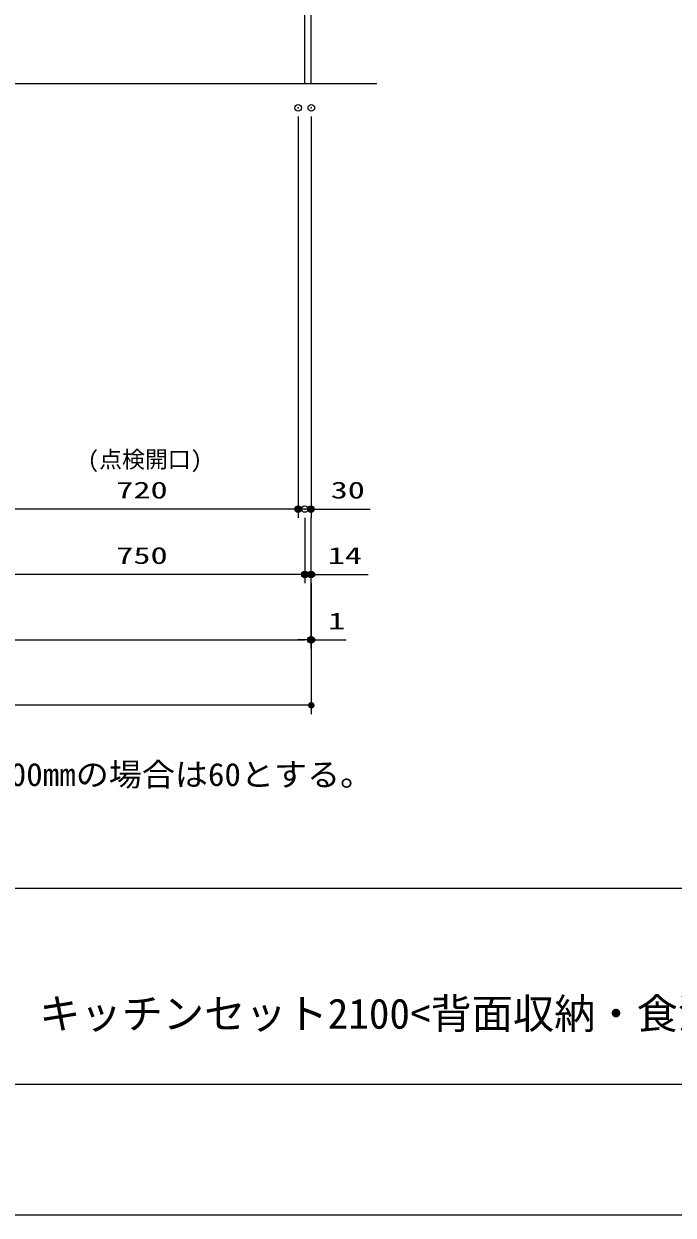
# Model space of a CAD drawing. Units: millimetres, scale not verified. Extents: x -9797 to 9797, y -4555 to 4555.
# Drawn here: x -6283 to -4794, y -4455 to -1724 of the extents above; entities that cross this region are included whole.
import ezdxf
from ezdxf.enums import TextEntityAlignment as Align

# ---------------------------------------------------------------- set-up
doc = ezdxf.new("R2010")
doc.units = ezdxf.units.MM
doc.header["$LTSCALE"] = 30
doc.header["$PDMODE"] = 32
doc.header["$PDSIZE"] = 15
for name, color, linetype, lineweight in [('0-0_0', 7, 'Continuous', 25), ('0-2_寸法ﾚｲﾔｰ', 30, 'Continuous', 13), ('0-3_DEFPOINTS', 7, 'Continuous', 25), ('0-5_図面枠', 3, 'Continuous', 15), ('0-7_KABE', 4, 'Continuous', 25)]:
    doc.layers.add(name, color=color, linetype=linetype, lineweight=lineweight)
doc.styles.add('ＭＳ ゴシック', font='')
doc.styles.get('ＭＳ ゴシック').set_extended_font_data('MS Gothic')

# ---------------------------------------------------------------- blocks, each defined once
blk = doc.blocks.new('_DOT')
at = {"layer": '0-0_0', "color": 30}
blk.add_line((-15, 0), (-30, 0), dxfattribs=at)
for points in [[(0, 0), (-15, 0), (-14.88, 1.88)], [(0, 0), (-14.88, -1.88), (-15, 0)], [(0, 0), (-14.88, 1.88), (-14.53, 3.73)], [(0, 0), (-14.53, -3.73), (-14.88, -1.88)], [(0, 0), (-14.53, 3.73), (-13.95, 5.52)], [(0, 0), (-13.95, -5.52), (-14.53, -3.73)], [(0, 0), (-13.95, 5.52), (-13.14, 7.23)], [(0, 0), (-13.14, -7.23), (-13.95, -5.52)], [(0, 0), (-13.14, 7.23), (-12.14, 8.82)], [(0, 0), (-12.14, -8.82), (-13.14, -7.23)], [(0, 0), (-12.14, 8.82), (-10.93, 10.27)], [(0, 0), (-10.93, -10.27), (-12.14, -8.82)], [(0, 0), (-10.93, 10.27), (-9.56, 11.56)], [(0, 0), (-9.56, -11.56), (-10.93, -10.27)], [(0, 0), (-9.56, 11.56), (-8.04, 12.66)], [(0, 0), (-8.04, -12.66), (-9.56, -11.56)], [(0, 0), (-8.04, 12.66), (-6.39, 13.57)], [(0, 0), (-6.39, -13.57), (-8.04, -12.66)], [(0, 0), (-6.39, 13.57), (-4.64, 14.27)], [(0, 0), (-4.64, -14.27), (-6.39, -13.57)], [(0, 0), (-4.64, 14.27), (-2.81, 14.73)], [(0, 0), (-2.81, -14.73), (-4.64, -14.27)], [(0, 0), (-2.81, 14.73), (-0.94, 14.97)], [(0, 0), (-0.94, -14.97), (-2.81, -14.73)], [(0, 0), (-0.94, 14.97), (0.94, 14.97)], [(0, 0), (0.94, -14.97), (-0.94, -14.97)], [(0, 0), (0.94, 14.97), (2.81, 14.73)], [(0, 0), (2.81, 14.73), (4.64, 14.27)], [(0, 0), (4.64, 14.27), (6.39, 13.57)], [(0, 0), (6.39, 13.57), (8.04, 12.66)], [(0, 0), (8.04, 12.66), (9.56, 11.56)], [(0, 0), (9.56, 11.56), (10.93, 10.27)], [(0, 0), (10.93, 10.27), (12.14, 8.82)], [(0, 0), (12.14, 8.82), (13.14, 7.23)], [(0, 0), (13.14, 7.23), (13.95, 5.52)], [(0, 0), (13.95, 5.52), (14.53, 3.73)], [(0, 0), (14.53, 3.73), (14.88, 1.88)], [(0, 0), (14.88, 1.88), (15, 0)], [(0, 0), (2.81, -14.73), (0.94, -14.97)], [(0, 0), (4.64, -14.27), (2.81, -14.73)], [(0, 0), (6.39, -13.57), (4.64, -14.27)], [(0, 0), (8.04, -12.66), (6.39, -13.57)], [(0, 0), (9.56, -11.56), (8.04, -12.66)], [(0, 0), (10.93, -10.27), (9.56, -11.56)], [(0, 0), (12.14, -8.82), (10.93, -10.27)], [(0, 0), (13.14, -7.23), (12.14, -8.82)], [(0, 0), (13.95, -5.52), (13.14, -7.23)], [(0, 0), (14.53, -3.73), (13.95, -5.52)], [(0, 0), (14.88, -1.88), (14.53, -3.73)], [(0, 0), (15, 0), (14.88, -1.88)]]:
    blk.add_solid(points, dxfattribs=at)

msp = doc.modelspace()

# ---------------------------------------------------------------- linework, layer by layer
at = {"layer": '0-0_0'}
msp.add_lwpolyline([(-5638.56, -1023.93), (-5624.56, -1023.93), (-5624.56, -1860.93), (-5638.56, -1860.93)], close=True, dxfattribs=at)
at = {"layer": '0-2_寸法ﾚｲﾔｰ'}
for p, q in [((-5653.56, -1935.93), (-5653.56, -2855.93)), ((-5653.56, -1935.93), (-5653.56, -2855.93)), ((-5623.56, -1935.93), (-5623.56, -2855.93)), ((-5668.56, -2835.93), (-6358.56, -2835.93)), ((-5668.56, -2835.93), (-5683.56, -2835.93)), ((-5623.56, -2835.93), (-5653.56, -2835.93)), ((-5623.56, -2835.93), (-5488.8, -2835.93)), ((-5608.56, -2835.93), (-5593.56, -2835.93)), ((-5638.56, -2855.93), (-5638.56, -3005.93)), ((-5638.56, -2855.93), (-5638.56, -3005.93)), ((-5624.56, -2855.93), (-5624.56, -3155.93)), ((-5624.56, -2855.93), (-5624.56, -3005.93)), ((-5653.56, -2985.93), (-6373.56, -2985.93)), ((-5653.56, -2985.93), (-5668.56, -2985.93)), ((-5624.56, -2985.93), (-5638.56, -2985.93)), ((-5624.56, -2985.93), (-5493.56, -2985.93)), ((-5609.56, -2985.93), (-5594.56, -2985.93)), ((-5624.56, -3005.93), (-5624.56, -3155.93)), ((-5623.56, -3005.93), (-5623.56, -3305.93)), ((-5623.56, -3005.93), (-5623.56, -3155.93)), ((-7707.56, -3135.93), (-5639.56, -3135.93)), ((-5639.56, -3135.93), (-5654.56, -3135.93)), ((-5624.56, -3135.93), (-5623.56, -3135.93)), ((-5623.56, -3135.93), (-5544.04, -3135.93)), ((-5608.56, -3135.93), (-5593.56, -3135.93)), ((-5638.56, -3285.93), (-7708.56, -3285.93))]:
    msp.add_line(p, q, dxfattribs=at)
at = {"layer": '0-3_DEFPOINTS'}
msp.add_line((2902.77, -4455), (-9697.23, -4455), dxfattribs=at)
for p in [(-5653.56, -1915.93), (-5623.56, -1915.93), (-5653.56, -2835.93), (-5638.56, -2835.93), (-5624.56, -2835.93), (-5638.56, -2985.93), (-5624.56, -2985.93), (-5623.56, -2985.93), (-5623.56, -2985.93), (-5624.56, -3135.93), (-5623.56, -3135.93)]:
    msp.add_point(p, dxfattribs=at)
at = {"layer": '0-5_図面枠'}
msp.add_line((-9397.23, -3705), (2602.77, -3705), dxfattribs=at)
msp.add_lwpolyline([(-9397.23, -4155), (2602.77, -4155), (2602.77, 4155), (-9397.23, 4155)], close=True, dxfattribs=at)
at = {"layer": '0-7_KABE'}
msp.add_line((-5473.56, -1860.93), (-7873.56, -1860.93), dxfattribs=at)

# ---------------------------------------------------------------- block references
at = {"layer": '0-2_寸法ﾚｲﾔｰ', "xscale": 0.5, "yscale": 0.5}
for p in [(-5653.56, -2835.93), (-5653.56, -2835.93), (-5638.56, -2985.93), (-5638.56, -2985.93), (-5624.56, -3135.93), (-5624.56, -3135.93), (-5623.56, -3285.93)]:
    msp.add_blockref('_DOT', p, dxfattribs=at)
at = {"layer": '0-2_寸法ﾚｲﾔｰ', "xscale": 0.5, "yscale": 0.5, "rotation": 180}
for p in [(-5623.56, -2835.93), (-5624.56, -2985.93), (-5623.56, -3135.93)]:
    msp.add_blockref('_DOT', p, dxfattribs=at)

# ---------------------------------------------------------------- texts
at = {"layer": '0-0_0', "style": 'ＭＳ ゴシック', "width": 1.05}
msp.add_text('※1. 天板高さH800mmの場合は60とする。', height=52.92, dxfattribs=at).set_placement((-6882.87, -3486.96), align=Align.BOTTOM_LEFT)
at = {"layer": '0-2_寸法ﾚｲﾔｰ', "style": 'ＭＳ ゴシック'}
msp.add_text('(点検開口)', height=38.48, dxfattribs=at).set_placement((-6136.23, -2752.85), align=Align.BOTTOM_LEFT)
at = {"layer": '0-2_寸法ﾚｲﾔｰ', "style": 'ＭＳ ゴシック', "width": 1.5}
for s, p in [('720', (-6070.7, -2823.33)), ('30', (-5579.28, -2823.33)), ('750', (-6070.7, -2973.33)), ('14', (-5585.94, -2973.33)), ('1', (-5584.99, -3123.33))]:
    msp.add_text(s, height=38.49, dxfattribs=at).set_placement(p, align=Align.BOTTOM_LEFT)
at = {"layer": '0-5_図面枠', "style": 'ＭＳ ゴシック'}
msp.add_text('キッチンセット2100<背面収納・食洗機有>左シンク\u3000設備図面 ', height=69.27, dxfattribs=at).set_placement((-6247.23, -4048.32), align=Align.BOTTOM_LEFT)

doc.saveas('drawing.dxf')
